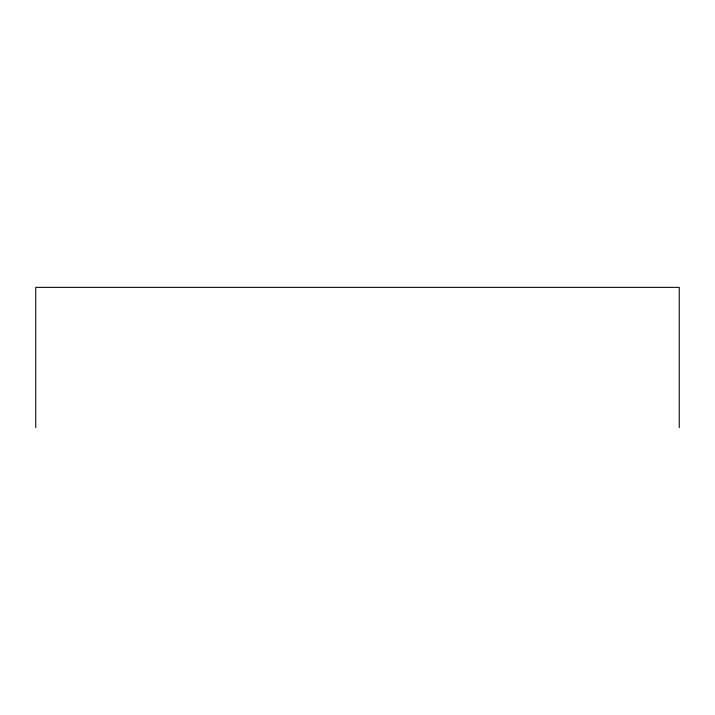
<?xml version="1.0" encoding="UTF-8"?>
<svg xmlns="http://www.w3.org/2000/svg" width="715" height="715" viewBox="0 0 715 715"><rect width="100%" height="100%" fill="white"/><g stroke="black" fill="none" stroke-linecap="round" stroke-linejoin="round"><path stroke-width="1.07" d="M679.25 427.642L679.25 287.358L35.75 287.358L35.75 427.642"/></g></svg>
